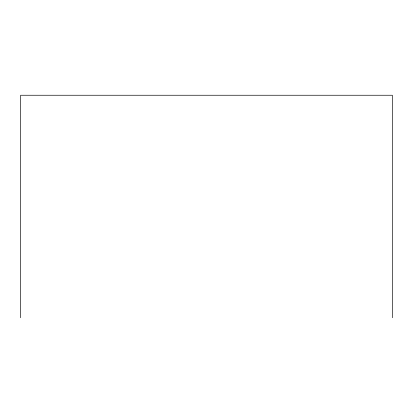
<?xml version="1.0" encoding="UTF-8"?>
<svg xmlns="http://www.w3.org/2000/svg" width="413" height="413" viewBox="0 0 413 413"><rect width="100%" height="100%" fill="white"/><g stroke="black" fill="none" stroke-linecap="round" stroke-linejoin="round"><path stroke-width="0.62" d="M392.35 317.752L392.35 95.248L20.65 95.248L20.65 317.752"/></g></svg>
